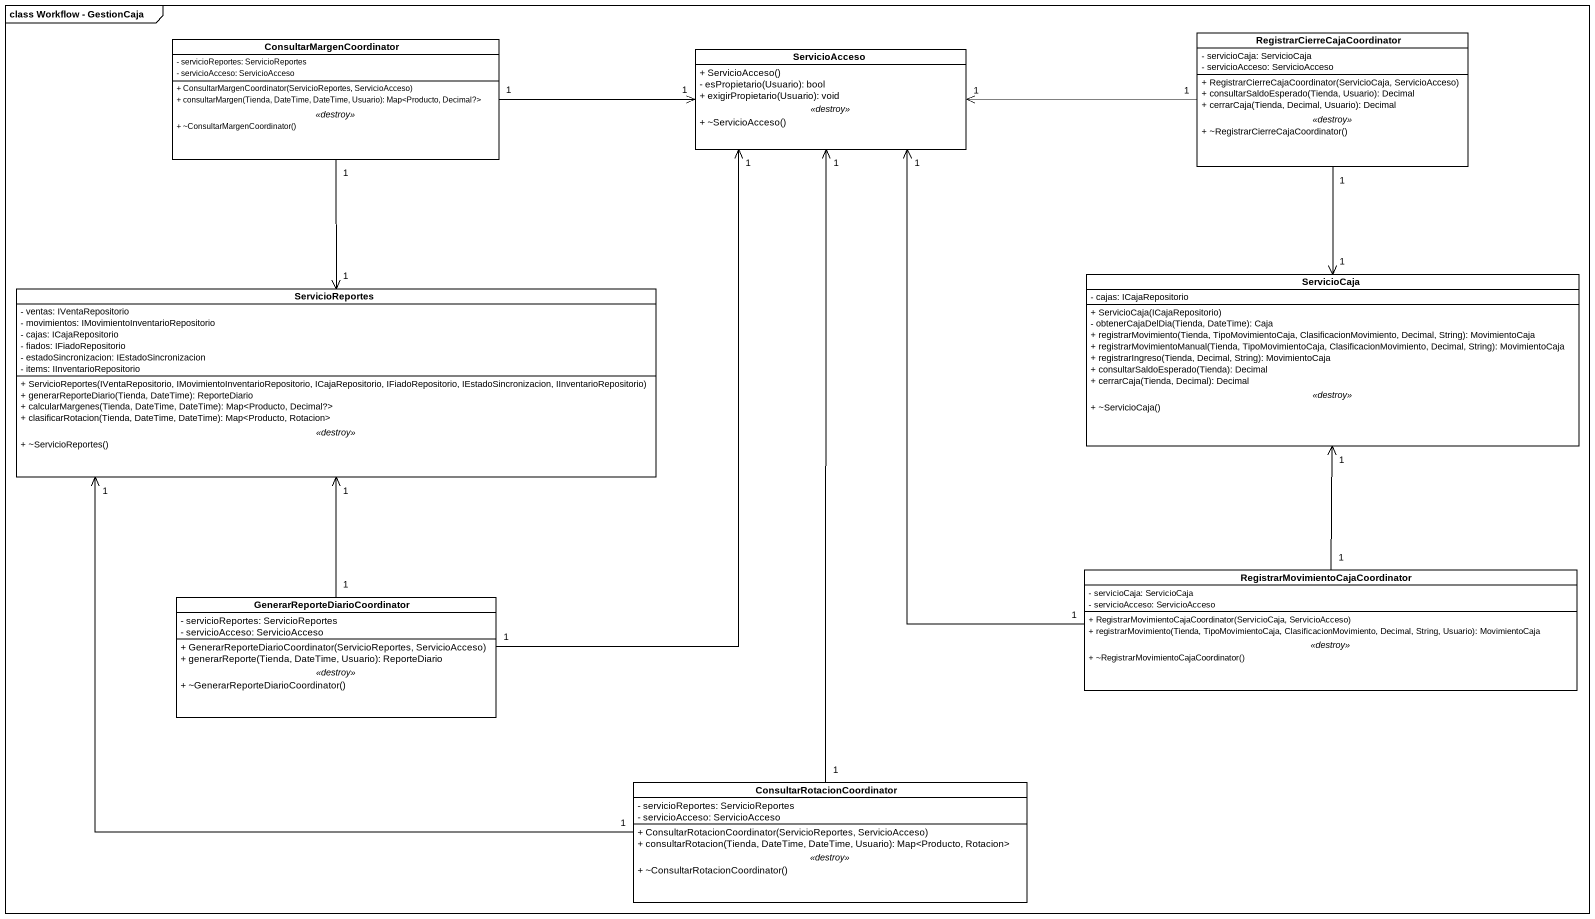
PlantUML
@startuml
mainframe class Workflow - GestionCaja
hide circle
hide empty members
skinparam classAttributeIconSize 0
class ConsultarMargenCoordinator {
  - servicioReportes: ServicioReportes
  - servicioAcceso: ServicioAcceso
  --
  + ConsultarMargenCoordinator(ServicioReportes, ServicioAcceso)
  + consultarMargen(Tienda, DateTime, DateTime, Usuario): Map<Producto, Decimal?>
  .. <<destroy>> ..
  + ~ConsultarMargenCoordinator()
}
class ServicioAcceso {
  + ServicioAcceso()
  - esPropietario(Usuario): bool
  + exigirPropietario(Usuario): void
  .. <<destroy>> ..
  + ~ServicioAcceso()
}
class "RegistrarCierreCajaCoordinator" as RegistrarCierreCajaCoordinat {
  - servicioCaja: ServicioCaja
  - servicioAcceso: ServicioAcceso
  --
  + RegistrarCierreCajaCoordinator(ServicioCaja, ServicioAcceso)
  + consultarSaldoEsperado(Tienda, Usuario): Decimal
  + cerrarCaja(Tienda, Decimal, Usuario): Decimal
  .. <<destroy>> ..
  + ~RegistrarCierreCajaCoordinator()
}
class ServicioCaja {
  - cajas: ICajaRepositorio
  --
  + ServicioCaja(ICajaRepositorio)
  - obtenerCajaDelDia(Tienda, DateTime): Caja
  + registrarMovimiento(Tienda, TipoMovimientoCaja, ClasificacionMovimiento, Decimal, String): MovimientoCaja
  + registrarMovimientoManual(Tienda, TipoMovimientoCaja, ClasificacionMovimiento, Decimal, String): MovimientoCaja
  + registrarIngreso(Tienda, Decimal, String): MovimientoCaja
  + consultarSaldoEsperado(Tienda): Decimal
  + cerrarCaja(Tienda, Decimal): Decimal
  .. <<destroy>> ..
  + ~ServicioCaja()
}
class ServicioReportes {
  - ventas: IVentaRepositorio
  - movimientos: IMovimientoInventarioRepositorio
  - cajas: ICajaRepositorio
  - fiados: IFiadoRepositorio
  - estadoSincronizacion: IEstadoSincronizacion
  - items: IInventarioRepositorio
  --
  + ServicioReportes(IVentaRepositorio, IMovimientoInventarioRepositorio, ICajaRepositorio, IFiadoRepositorio, IEstadoSincronizacion, IInventarioRepositorio)
  + generarReporteDiario(Tienda, DateTime): ReporteDiario
  + calcularMargenes(Tienda, DateTime, DateTime): Map<Producto, Decimal?>
  + clasificarRotacion(Tienda, DateTime, DateTime): Map<Producto, Rotacion>
  .. <<destroy>> ..
  + ~ServicioReportes()
}
class "GenerarReporteDiarioCoordinator" as GenerarReporteDiarioCoordina {
  - servicioReportes: ServicioReportes
  - servicioAcceso: ServicioAcceso
  --
  + GenerarReporteDiarioCoordinator(ServicioReportes, ServicioAcceso)
  + generarReporte(Tienda, DateTime, Usuario): ReporteDiario
  .. <<destroy>> ..
  + ~GenerarReporteDiarioCoordinator()
}
class "RegistrarMovimientoCajaCoordinator" as RegistrarMovimientoCajaCoord {
  - servicioCaja: ServicioCaja
  - servicioAcceso: ServicioAcceso
  --
  + RegistrarMovimientoCajaCoordinator(ServicioCaja, ServicioAcceso)
  + registrarMovimiento(Tienda, TipoMovimientoCaja, ClasificacionMovimiento, Decimal, String, Usuario): MovimientoCaja
  .. <<destroy>> ..
  + ~RegistrarMovimientoCajaCoordinator()
}
class ConsultarRotacionCoordinator {
  - servicioReportes: ServicioReportes
  - servicioAcceso: ServicioAcceso
  --
  + ConsultarRotacionCoordinator(ServicioReportes, ServicioAcceso)
  + consultarRotacion(Tienda, DateTime, DateTime, Usuario): Map<Producto, Rotacion>
  .. <<destroy>> ..
  + ~ConsultarRotacionCoordinator()
}
ConsultarMargenCoordinator "1" -right-> "1" ServicioAcceso
ConsultarMargenCoordinator "1" --> "1" ServicioReportes
RegistrarCierreCajaCoordinat "1" -left-> "1" ServicioAcceso
RegistrarCierreCajaCoordinat "1" --> "1" ServicioCaja
GenerarReporteDiarioCoordina "1" -up-> "1" ServicioAcceso
GenerarReporteDiarioCoordina "1" -up-> "1" ServicioReportes
RegistrarMovimientoCajaCoord "1" -up-> "1" ServicioAcceso
RegistrarMovimientoCajaCoord "1" -up-> "1" ServicioCaja
ConsultarRotacionCoordinator "1" -up-> "1" ServicioAcceso
ConsultarRotacionCoordinator "1" -up-> "1" ServicioReportes
@enduml
